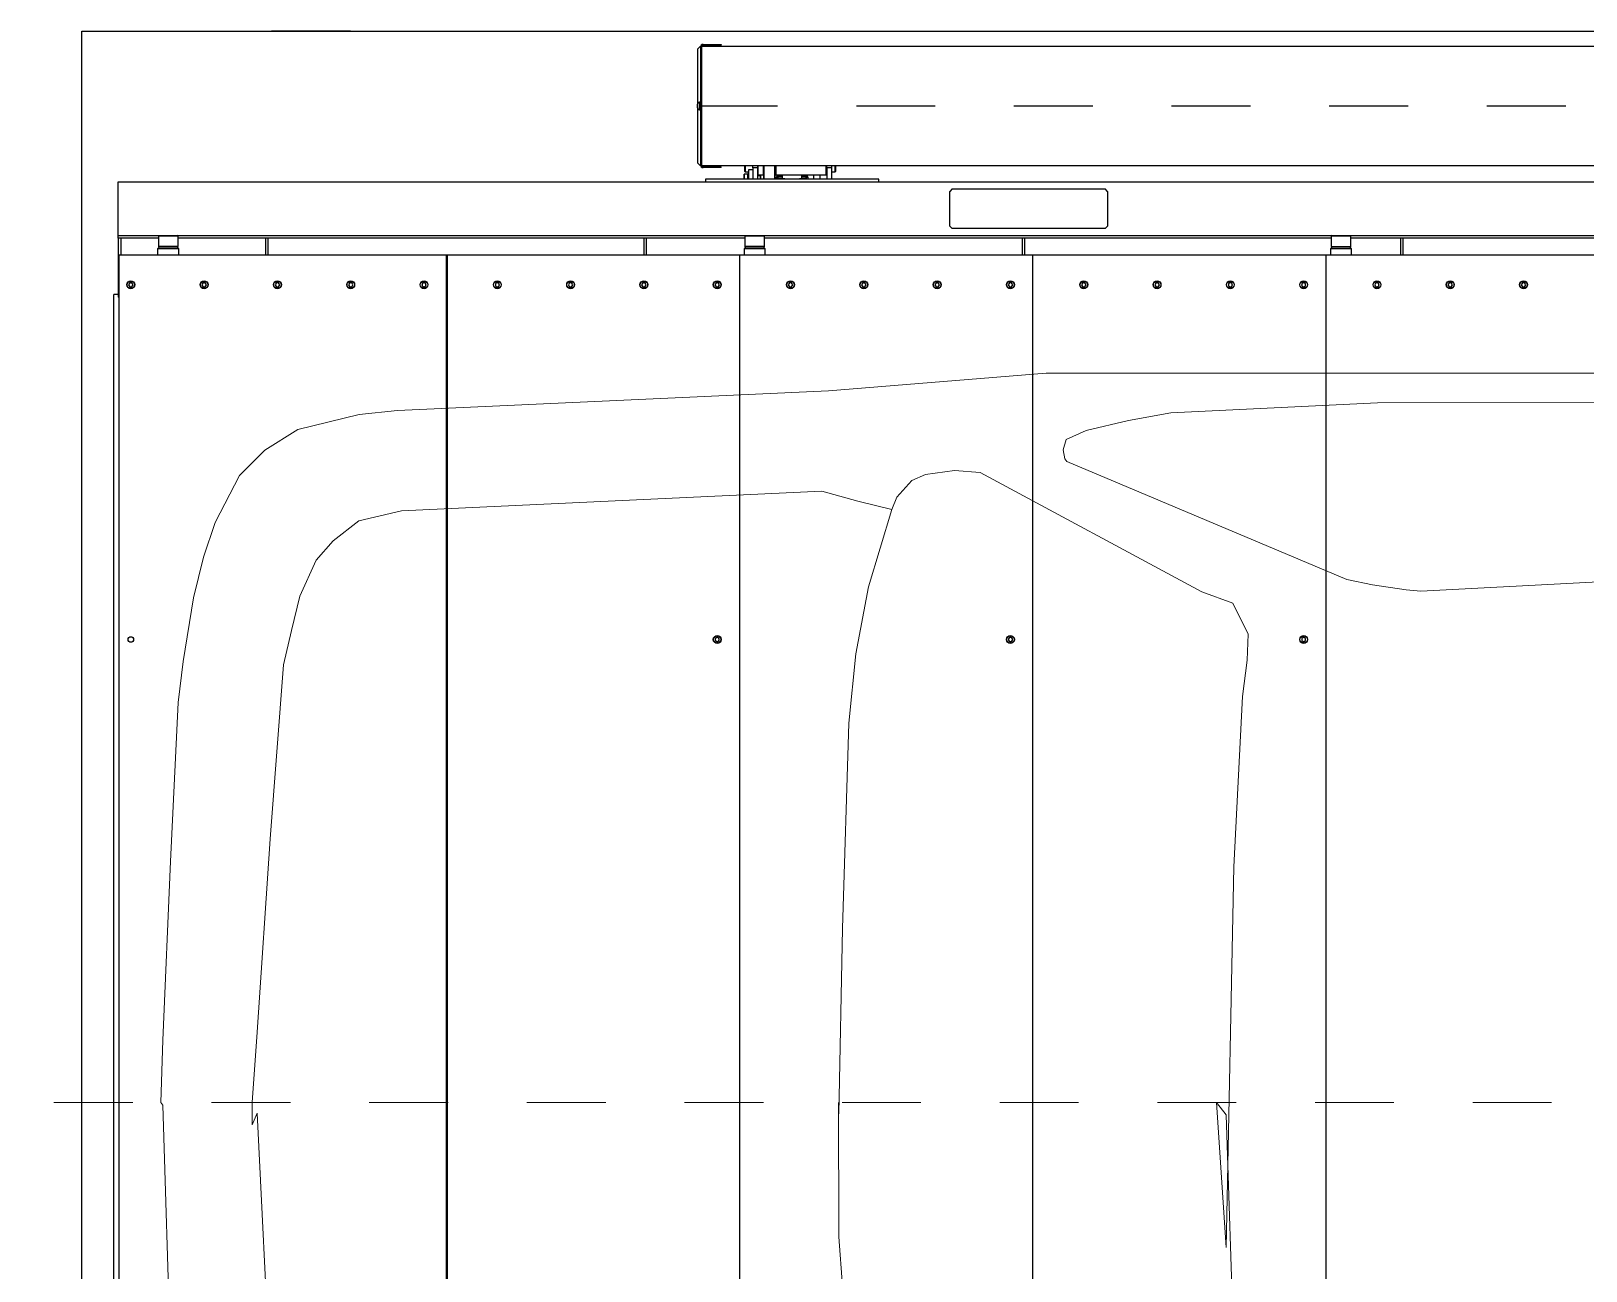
# Model space of a CAD drawing. Header units: metres. Extents: x 1161 to 1456, y 119 to 208.
# Drawn here: x 1166.521 to 1168.494, y 151.424 to 152.997 of the extents above; entities that cross this region are included whole.
import ezdxf

# ---------------------------------------------------------------- set-up
doc = ezdxf.new("R2010")
doc.units = ezdxf.units.M
doc.header["$MEASUREMENT"] = 0
doc.linetypes.add('CENTER2', pattern=[1.125, 0.75, -0.125, 0.125, -0.125])
doc.linetypes.add('PHANTOM2', pattern=[1.25, 0.625, -0.125, 0.125, -0.125, 0.125, -0.125])

# ---------------------------------------------------------------- blocks, each defined once
blk = doc.blocks.new('A$C2112393A')
at = {"color": 8}
for p, q in [((5500, 2850), (5500, 0)), ((5500, 0), (100, 0))]:
    blk.add_line(p, q, dxfattribs=at)
at = {"color": 8, "linetype": 'Continuous'}
for p, q in [((3921.9, 284.3), (3921.9, 2434.3)), ((4293.9, 284.3), (4293.9, 2434.3)), ((4665.9, 284.3), (4665.9, 2434.3)), ((5036.6, 284.3), (5036.6, 2434.3)), ((5038.1, 284.3), (5038.1, 2434.3)), ((5452.7, 2434.3), (5452.7, 284.3)), ((5459.7, 2384.3), (5459.7, 334.3)), ((3950, 774.7), (3947.5, 773.2)), ((3947.5, 773.2), (3947.5, 770.4)), ((3947.5, 770.4), (3950, 768.9)), ((3952.5, 773.2), (3950, 774.7)), ((3950, 768.9), (3952.5, 770.4)), ((3952.5, 770.4), (3952.5, 773.2)), ((4322, 774.7), (4319.5, 773.2)), ((4319.5, 773.2), (4319.5, 770.4)), ((4319.5, 770.4), (4322, 768.9)), ((4324.5, 773.2), (4322, 774.7)), ((4322, 768.9), (4324.5, 770.4)), ((4324.5, 770.4), (4324.5, 773.2)), ((4694, 774.7), (4691.5, 773.2)), ((4691.5, 773.2), (4691.5, 770.4)), ((4691.5, 770.4), (4694, 768.9)), ((4696.5, 773.2), (4694, 774.7)), ((4694, 768.9), (4696.5, 770.4)), ((4696.5, 770.4), (4696.5, 773.2)), ((5452.7, 337.5), (5454, 337.5)), ((5454, 305.9), (5454, 337.5)), ((3669.6, 324.3), (3668.1, 321.8)), ((3668.1, 321.8), (3669.6, 319.3)), ((3672.4, 324.3), (3669.6, 324.3)), ((3669.6, 319.3), (3672.4, 319.3)), ((3673.9, 321.8), (3672.4, 324.3)), ((3672.4, 319.3), (3673.9, 321.8)), ((3762.6, 324.3), (3761.1, 321.8)), ((3761.1, 321.8), (3762.6, 319.3)), ((3765.4, 324.3), (3762.6, 324.3)), ((3762.6, 319.3), (3765.4, 319.3)), ((3766.9, 321.8), (3765.4, 324.3)), ((3765.4, 319.3), (3766.9, 321.8)), ((3855.6, 324.3), (3854.1, 321.8)), ((3854.1, 321.8), (3855.6, 319.3)), ((3858.4, 324.3), (3855.6, 324.3)), ((3855.6, 319.3), (3858.4, 319.3)), ((3859.9, 321.8), (3858.4, 324.3)), ((3858.4, 319.3), (3859.9, 321.8)), ((3948.6, 324.3), (3947.1, 321.8)), ((3947.1, 321.8), (3948.6, 319.3)), ((3951.4, 324.3), (3948.6, 324.3)), ((3948.6, 319.3), (3951.4, 319.3)), ((3952.9, 321.8), (3951.4, 324.3)), ((3951.4, 319.3), (3952.9, 321.8)), ((4041.6, 324.3), (4040.1, 321.8)), ((4040.1, 321.8), (4041.6, 319.3)), ((4044.4, 324.3), (4041.6, 324.3)), ((4041.6, 319.3), (4044.4, 319.3)), ((4045.9, 321.8), (4044.4, 324.3)), ((4044.4, 319.3), (4045.9, 321.8)), ((4134.6, 324.3), (4133.1, 321.8)), ((4133.1, 321.8), (4134.6, 319.3)), ((4137.4, 324.3), (4134.6, 324.3)), ((4134.6, 319.3), (4137.4, 319.3)), ((4138.9, 321.8), (4137.4, 324.3)), ((4137.4, 319.3), (4138.9, 321.8)), ((4227.6, 324.3), (4226.1, 321.8)), ((4226.1, 321.8), (4227.6, 319.3)), ((4230.4, 324.3), (4227.6, 324.3)), ((4227.6, 319.3), (4230.4, 319.3)), ((4231.9, 321.8), (4230.4, 324.3)), ((4230.4, 319.3), (4231.9, 321.8)), ((4320.6, 324.3), (4319.1, 321.8)), ((4319.1, 321.8), (4320.6, 319.3)), ((4323.4, 324.3), (4320.6, 324.3)), ((4320.6, 319.3), (4323.4, 319.3)), ((4324.9, 321.8), (4323.4, 324.3)), ((4323.4, 319.3), (4324.9, 321.8)), ((4413.6, 324.3), (4412.1, 321.8)), ((4412.1, 321.8), (4413.6, 319.3)), ((4416.4, 324.3), (4413.6, 324.3)), ((4413.6, 319.3), (4416.4, 319.3)), ((4417.9, 321.8), (4416.4, 324.3)), ((4416.4, 319.3), (4417.9, 321.8)), ((4506.6, 324.3), (4505.1, 321.8)), ((4505.1, 321.8), (4506.6, 319.3)), ((4509.4, 324.3), (4506.6, 324.3)), ((4506.6, 319.3), (4509.4, 319.3)), ((4510.9, 321.8), (4509.4, 324.3)), ((4509.4, 319.3), (4510.9, 321.8)), ((4599.6, 324.3), (4598.1, 321.8)), ((4598.1, 321.8), (4599.6, 319.3)), ((4602.4, 324.3), (4599.6, 324.3)), ((4599.6, 319.3), (4602.4, 319.3)), ((4603.9, 321.8), (4602.4, 324.3)), ((4602.4, 319.3), (4603.9, 321.8)), ((4692.6, 324.3), (4691.1, 321.8)), ((4691.1, 321.8), (4692.6, 319.3)), ((4695.4, 324.3), (4692.6, 324.3)), ((4692.6, 319.3), (4695.4, 319.3)), ((4696.9, 321.8), (4695.4, 324.3)), ((4695.4, 319.3), (4696.9, 321.8)), ((4785.6, 324.3), (4784.1, 321.8)), ((4784.1, 321.8), (4785.6, 319.3)), ((4788.4, 324.3), (4785.6, 324.3)), ((4785.6, 319.3), (4788.4, 319.3)), ((4789.9, 321.8), (4788.4, 324.3)), ((4788.4, 319.3), (4789.9, 321.8)), ((4878.6, 324.3), (4877.1, 321.8)), ((4877.1, 321.8), (4878.6, 319.3)), ((4881.4, 324.3), (4878.6, 324.3)), ((4878.6, 319.3), (4881.4, 319.3)), ((4882.9, 321.8), (4881.4, 324.3)), ((4881.4, 319.3), (4882.9, 321.8)), ((4971.6, 324.3), (4970.1, 321.8)), ((4970.1, 321.8), (4971.6, 319.3)), ((4974.4, 324.3), (4971.6, 324.3)), ((4971.6, 319.3), (4974.4, 319.3)), ((4975.9, 321.8), (4974.4, 324.3)), ((4974.4, 319.3), (4975.9, 321.8)), ((5064.6, 324.3), (5063.1, 321.8)), ((5063.1, 321.8), (5064.6, 319.3)), ((5067.4, 324.3), (5064.6, 324.3)), ((5064.6, 319.3), (5067.4, 319.3)), ((5068.9, 321.8), (5067.4, 324.3)), ((5067.4, 319.3), (5068.9, 321.8)), ((5157.6, 324.3), (5156.1, 321.8)), ((5156.1, 321.8), (5157.6, 319.3)), ((5160.4, 324.3), (5157.6, 324.3)), ((5157.6, 319.3), (5160.4, 319.3)), ((5161.9, 321.8), (5160.4, 324.3)), ((5160.4, 319.3), (5161.9, 321.8)), ((5250.6, 324.3), (5249.1, 321.8)), ((5249.1, 321.8), (5250.6, 319.3)), ((5253.4, 324.3), (5250.6, 324.3)), ((5250.6, 319.3), (5253.4, 319.3)), ((5254.9, 321.8), (5253.4, 324.3)), ((5253.4, 319.3), (5254.9, 321.8)), ((5343.6, 324.3), (5342.1, 321.8)), ((5342.1, 321.8), (5343.6, 319.3)), ((5346.4, 324.3), (5343.6, 324.3)), ((5343.6, 319.3), (5346.4, 319.3)), ((5347.9, 321.8), (5346.4, 324.3)), ((5346.4, 319.3), (5347.9, 321.8)), ((5436.6, 324.3), (5435.1, 321.8)), ((5435.1, 321.8), (5436.6, 319.3)), ((5439.4, 324.3), (5436.6, 324.3)), ((5436.6, 319.3), (5439.4, 319.3)), ((5440.9, 321.8), (5439.4, 324.3)), ((5439.4, 319.3), (5440.9, 321.8)), ((5454, 334.3), (5459.7, 334.3)), ((5454, 299.5), (5452.7, 299.5)), ((5454, 299.5), (5454, 305.9)), ((5454, 262.5), (5454, 299.5)), ((3554.8, 284.3), (3600.9, 284.3)), ((3600.9, 284.3), (3602.4, 284.3)), ((3602.4, 284.3), (3609.1, 284.3)), ((3609.1, 284.3), (3612.2, 284.3)), ((3612.2, 284.3), (3634.8, 284.3)), ((3634.8, 284.3), (3637.9, 284.3)), ((3637.9, 284.3), (3644.9, 284.3)), ((3644.9, 284.3), (3646.5, 284.3)), ((3646.5, 284.3), (3693.5, 284.3)), ((3693.5, 284.3), (3695.1, 284.3)), ((3695.1, 284.3), (3702.1, 284.3)), ((3702.1, 284.3), (3705.2, 284.3)), ((3705.2, 284.3), (3727.8, 284.3)), ((3727.8, 284.3), (3730.9, 284.3)), ((3730.9, 284.3), (3737.9, 284.3)), ((3737.9, 284.3), (3739.5, 284.3)), ((3739.5, 284.3), (3786.5, 284.3)), ((3786.5, 284.3), (3788.1, 284.3)), ((3788.1, 284.3), (3795.1, 284.3)), ((3795.1, 284.3), (3798.2, 284.3)), ((3798.2, 284.3), (3820.8, 284.3)), ((3820.8, 284.3), (3823.9, 284.3)), ((3823.9, 284.3), (3830.9, 284.3)), ((3824, 262.5), (3824, 284.3)), ((3827.2, 262.5), (3827.2, 284.3)), ((3830.9, 284.3), (3832.5, 284.3)), ((3832.5, 284.3), (3879.5, 284.3)), ((3879.5, 284.3), (3881.1, 284.3)), ((3881.1, 284.3), (3888.1, 284.3)), ((3888.1, 284.3), (3891.2, 284.3)), ((3889.1, 284.3), (3889.1, 276.3)), ((3889.1, 276.3), (3916, 276.3)), ((3889.1, 276.3), (3891.1, 274.3)), ((3891.2, 284.3), (3913.8, 284.3)), ((3913.8, 284.3), (3916.9, 284.3)), ((3914, 274.3), (3916, 276.3)), ((3916, 276.3), (3916, 284.3)), ((3916.9, 284.3), (3920.4, 284.3)), ((3920.4, 284.3), (3921.9, 284.3)), ((3921.9, 284.3), (3925.2, 284.3)), ((3925.2, 284.3), (3926.8, 284.3)), ((3926.8, 284.3), (3972.9, 284.3)), ((3972.9, 284.3), (3974.4, 284.3)), ((3974.4, 284.3), (3981.1, 284.3)), ((3981.1, 284.3), (3984.2, 284.3)), ((3984.2, 284.3), (4006.8, 284.3)), ((4006.8, 284.3), (4009.9, 284.3)), ((4009.9, 284.3), (4016.9, 284.3)), ((4016.9, 284.3), (4018.5, 284.3)), ((4018.5, 284.3), (4065.5, 284.3)), ((4065.5, 284.3), (4067.1, 284.3)), ((4067.1, 284.3), (4074.1, 284.3)), ((4074.1, 284.3), (4077.2, 284.3)), ((4077.2, 284.3), (4099.8, 284.3)), ((4099.8, 284.3), (4102.9, 284.3)), ((4102.9, 284.3), (4109.9, 284.3)), ((4109.9, 284.3), (4111.5, 284.3)), ((4111.5, 284.3), (4158.5, 284.3)), ((4158.5, 284.3), (4160.1, 284.3)), ((4160.1, 284.3), (4167.1, 284.3)), ((4167.1, 284.3), (4170.2, 284.3)), ((4170.2, 284.3), (4192.8, 284.3)), ((4192.8, 284.3), (4195.9, 284.3)), ((4195.9, 284.3), (4202.9, 284.3)), ((4202.9, 284.3), (4204.5, 284.3)), ((4204.5, 284.3), (4251.5, 284.3)), ((4251.5, 284.3), (4253.1, 284.3)), ((4253.1, 284.3), (4260.1, 284.3)), ((4260.1, 284.3), (4263.2, 284.3)), ((4263.2, 284.3), (4285.8, 284.3)), ((4285.8, 284.3), (4288.9, 284.3)), ((4288.9, 284.3), (4292.4, 284.3)), ((4292.4, 284.3), (4293.9, 284.3)), ((4293.9, 284.3), (4297.2, 284.3)), ((4297.2, 284.3), (4298.8, 284.3)), ((4298.8, 284.3), (4344.9, 284.3)), ((4304, 262.5), (4304, 284.3)), ((4307.2, 262.5), (4307.2, 284.3)), ((4344.9, 284.3), (4346.4, 284.3)), ((4346.4, 284.3), (4353.1, 284.3)), ((4353.1, 284.3), (4356.2, 284.3)), ((4356.2, 284.3), (4378.8, 284.3)), ((4378.8, 284.3), (4381.9, 284.3)), ((4381.9, 284.3), (4388.9, 284.3)), ((4388.9, 284.3), (4390.5, 284.3)), ((4390.5, 284.3), (4437.5, 284.3)), ((4437.5, 284.3), (4439.1, 284.3)), ((4439.1, 284.3), (4446.1, 284.3)), ((4446.1, 284.3), (4449.2, 284.3)), ((4449.2, 284.3), (4471.8, 284.3)), ((4471.8, 284.3), (4474.9, 284.3)), ((4474.9, 284.3), (4481.9, 284.3)), ((4481.9, 284.3), (4483.5, 284.3)), ((4483.5, 284.3), (4530.5, 284.3)), ((4530.5, 284.3), (4532.1, 284.3)), ((4532.1, 284.3), (4539.1, 284.3)), ((4539.1, 284.3), (4542.2, 284.3)), ((4542.2, 284.3), (4564.8, 284.3)), ((4564.8, 284.3), (4567.9, 284.3)), ((4567.9, 284.3), (4574.9, 284.3)), ((4574.9, 284.3), (4576.5, 284.3)), ((4576.5, 284.3), (4623.5, 284.3)), ((4623.5, 284.3), (4625.1, 284.3)), ((4625.1, 284.3), (4632.1, 284.3)), ((4632.1, 284.3), (4635.2, 284.3)), ((4633.1, 284.3), (4633.1, 276.3)), ((4633.1, 276.3), (4660, 276.3)), ((4633.1, 276.3), (4635.1, 274.3)), ((4635.2, 284.3), (4657.8, 284.3)), ((4657.8, 284.3), (4660.9, 284.3)), ((4658, 274.3), (4660, 276.3)), ((4660, 276.3), (4660, 284.3)), ((4660.9, 284.3), (4664.4, 284.3)), ((4664.4, 284.3), (4665.9, 284.3)), ((4665.9, 284.3), (4669.2, 284.3)), ((4669.2, 284.3), (4670.8, 284.3)), ((4670.8, 284.3), (4716.9, 284.3)), ((4716.9, 284.3), (4718.4, 284.3)), ((4718.4, 284.3), (4725.1, 284.3)), ((4725.1, 284.3), (4728.2, 284.3)), ((4728.2, 284.3), (4750.8, 284.3)), ((4750.8, 284.3), (4753.9, 284.3)), ((4753.9, 284.3), (4760.9, 284.3)), ((4760.9, 284.3), (4762.5, 284.3)), ((4762.5, 284.3), (4809.5, 284.3)), ((4784, 262.5), (4784, 284.3)), ((4787.2, 262.5), (4787.2, 284.3)), ((4809.5, 284.3), (4811.1, 284.3)), ((4811.1, 284.3), (4818.1, 284.3)), ((4818.1, 284.3), (4821.2, 284.3)), ((4821.2, 284.3), (4843.8, 284.3)), ((4843.8, 284.3), (4846.9, 284.3)), ((4846.9, 284.3), (4853.9, 284.3)), ((4853.9, 284.3), (4855.5, 284.3)), ((4855.5, 284.3), (4902.5, 284.3)), ((4902.5, 284.3), (4904.1, 284.3)), ((4904.1, 284.3), (4911.1, 284.3)), ((4911.1, 284.3), (4914.2, 284.3)), ((4914.2, 284.3), (4936.8, 284.3)), ((4936.8, 284.3), (4939.9, 284.3)), ((4939.9, 284.3), (4946.9, 284.3)), ((4946.9, 284.3), (4948.5, 284.3)), ((4948.5, 284.3), (4995.5, 284.3)), ((4995.5, 284.3), (4997.1, 284.3)), ((4997.1, 284.3), (5004.1, 284.3)), ((5004.1, 284.3), (5007.2, 284.3)), ((5007.2, 284.3), (5029.8, 284.3)), ((5029.8, 284.3), (5032.9, 284.3)), ((5032.9, 284.3), (5036.6, 284.3)), ((5036.6, 284.3), (5038.1, 284.3)), ((5038.1, 284.3), (5041.4, 284.3)), ((5041.4, 284.3), (5043, 284.3)), ((5043, 284.3), (5089, 284.3)), ((5089, 284.3), (5090.6, 284.3)), ((5090.6, 284.3), (5097.3, 284.3)), ((5097.3, 284.3), (5100.4, 284.3)), ((5100.4, 284.3), (5123, 284.3)), ((5123, 284.3), (5126, 284.3)), ((5126, 284.3), (5133.1, 284.3)), ((5133.1, 284.3), (5134.6, 284.3)), ((5134.6, 284.3), (5181.7, 284.3)), ((5181.7, 284.3), (5183.3, 284.3)), ((5183.3, 284.3), (5190.3, 284.3)), ((5190.3, 284.3), (5193.4, 284.3)), ((5193.4, 284.3), (5216, 284.3)), ((5216, 284.3), (5219, 284.3)), ((5219, 284.3), (5226.1, 284.3)), ((5226.1, 284.3), (5227.6, 284.3)), ((5227.6, 284.3), (5274.7, 284.3)), ((5264, 262.5), (5264, 284.3)), ((5267.2, 262.5), (5267.2, 284.3)), ((5274.7, 284.3), (5276.3, 284.3)), ((5276.3, 284.3), (5283.3, 284.3)), ((5283.3, 284.3), (5286.4, 284.3)), ((5286.4, 284.3), (5309, 284.3)), ((5309, 284.3), (5312, 284.3)), ((5312, 284.3), (5319.1, 284.3)), ((5319.1, 284.3), (5320.6, 284.3)), ((5320.6, 284.3), (5367.7, 284.3)), ((5367.7, 284.3), (5369.3, 284.3)), ((5369.3, 284.3), (5376.3, 284.3)), ((5376.3, 284.3), (5379.4, 284.3)), ((5377.1, 284.3), (5377.1, 276.3)), ((5377.1, 276.3), (5404, 276.3)), ((5377.1, 276.3), (5379.1, 274.3)), ((5379.4, 284.3), (5402, 284.3)), ((5402, 284.3), (5405, 284.3)), ((5402, 274.3), (5404, 276.3)), ((5404, 276.3), (5404, 284.3)), ((5405, 284.3), (5412.1, 284.3)), ((5412.1, 284.3), (5413.6, 284.3)), ((5413.6, 284.3), (5452.7, 284.3)), ((5450.8, 262.5), (5450.8, 284.3)), ((5454, 259.3), (944, 259.3)), ((3171, 262.5), (3890, 262.5)), ((3891, 274.3), (3890, 273.3)), ((3915, 273.3), (3890, 273.3)), ((3890, 273.3), (3890, 260.3)), ((3890, 260.3), (3915, 260.3)), ((3890, 260.3), (3891, 259.3)), ((3891, 274.3), (3914, 274.3)), ((3915, 273.3), (3914, 274.3)), ((3914, 259.3), (3915, 260.3)), ((3915, 260.3), (3915, 273.3)), ((3915, 262.5), (4634, 262.5)), ((4635, 274.3), (4634, 273.3)), ((4634, 273.3), (4659, 273.3)), ((4634, 273.3), (4634, 260.3)), ((4634, 260.3), (4659, 260.3)), ((4634, 260.3), (4635, 259.3)), ((4635, 274.3), (4658, 274.3)), ((4659, 273.3), (4658, 274.3)), ((4658, 259.3), (4659, 260.3)), ((4659, 260.3), (4659, 273.3)), ((4659, 262.5), (5378, 262.5)), ((5379, 274.3), (5378, 273.3)), ((5378, 273.3), (5403, 273.3)), ((5378, 273.3), (5378, 260.3)), ((5378, 260.3), (5403, 260.3)), ((5378, 260.3), (5379, 259.3)), ((5379, 274.3), (5402, 274.3)), ((5403, 273.3), (5402, 274.3)), ((5402, 259.3), (5403, 260.3)), ((5403, 260.3), (5403, 273.3)), ((5403, 262.5), (5454, 262.5)), ((5454, 262.5), (5454, 259.3)), ((5454, 259.3), (5454, 252.1)), ((4202, 250.3), (4199, 247.3)), ((4199, 203.3), (4199, 247.3)), ((4202, 250.3), (4396, 250.3)), ((4399, 247.3), (4396, 250.3)), ((4399, 247.3), (4399, 203.3)), ((5454, 252.1), (5454, 196.2)), ((4199, 203.3), (4202, 200.3)), ((4396, 200.3), (4202, 200.3)), ((4396, 200.3), (4399, 203.3)), ((5454, 191.4), (944, 191.4)), ((4489, 191.4), (4489, 187.8)), ((4489, 187.8), (4709, 187.8)), ((4544.5, 178.7), (4544, 178.2)), ((4544, 171), (4544, 178.2)), ((4544.5, 178.7), (4544.5, 171)), ((4549, 178.7), (4544.5, 178.7)), ((4549, 173.3), (4549, 187.8)), ((4555, 173.3), (4555, 187.8)), ((4555.3, 178.7), (4555, 178.7)), ((4555.8, 182.2), (4555.3, 181.7)), ((4555.3, 171), (4555.3, 181.7)), ((4555.8, 182.2), (4555.8, 171)), ((4619.8, 182.2), (4555.8, 182.2)), ((4564, 182.2), (4564, 187.8)), ((4572, 182.2), (4572, 187.8)), ((4579, 185.5), (4579, 187.8)), ((4581, 185.5), (4579, 185.5)), ((4579.1, 185.5), (4579.1, 184.3)), ((4579.1, 184.3), (4586.5, 184.3)), ((4580, 187.8), (4580, 187.7)), ((4580, 187.7), (4590, 187.7)), ((4580, 187.7), (4580.6, 187.1)), ((4580.3, 184.3), (4580, 184)), ((4580, 184), (4586.5, 184)), ((4580, 184), (4580, 182.2)), ((4589.4, 187.1), (4580.6, 187.1)), ((4581, 187.1), (4581, 185.5)), ((4581, 185.5), (4586.5, 185.5)), ((4586.5, 187.1), (4586.5, 182.2)), ((4589.4, 187.1), (4590, 187.7)), ((4590, 187.7), (4590, 187.8)), ((4608, 187.8), (4608, 187.7)), ((4608, 187.7), (4618, 187.7)), ((4608, 187.7), (4608.6, 187.1)), ((4617.4, 187.1), (4608.6, 187.1)), ((4611.5, 182.2), (4611.5, 187.1)), ((4611.5, 185.5), (4617, 185.5)), ((4611.5, 184.3), (4618.9, 184.3)), ((4611.5, 184), (4618, 184)), ((4617, 185.5), (4617, 187.1)), ((4619, 185.5), (4617, 185.5)), ((4617.4, 187.1), (4618, 187.7)), ((4618, 184), (4617.7, 184.3)), ((4618, 187.7), (4618, 187.8)), ((4618, 182.2), (4618, 184)), ((4618.9, 184.3), (4618.9, 185.5)), ((4619, 187.8), (4619, 185.5)), ((4619.8, 171), (4619.8, 182.2)), ((4620.3, 181.7), (4619.8, 182.2)), ((4620.3, 187.8), (4620.3, 171)), ((4620.8, 187.8), (4620.8, 171)), ((4634.5, 187.8), (4634.5, 171)), ((4635, 187.8), (4635, 171)), ((4635.5, 182.2), (4635, 181.7)), ((4635.5, 182.2), (4635.5, 171)), ((4642.5, 182.2), (4635.5, 182.2)), ((4639, 183.4), (4639, 187.8)), ((4639, 183.7), (4643, 183.7)), ((4639, 183.4), (4639.2, 183.2)), ((4639.2, 187.8), (4639.2, 183.2)), ((4639.2, 183.2), (4643, 183.2)), ((4642.5, 171), (4642.5, 182.2)), ((4643, 181.7), (4642.5, 182.2)), ((4643, 173.3), (4643, 187.8)), ((4649, 173.3), (4649, 187.8)), ((4654, 187.8), (4654, 177.7)), ((4654, 180.7), (4655, 180.7)), ((4658.5, 178.7), (4654, 178.7)), ((4654, 177.7), (4654, 175.7)), ((4655, 180.7), (4655, 187.8)), ((4655, 181.7), (4655.2, 181.5)), ((4655.2, 187.8), (4655.2, 181.5)), ((4655.2, 181.5), (4659.8, 181.5)), ((4658.5, 171), (4658.5, 178.7)), ((4659, 178.2), (4658.5, 178.7)), ((4659, 178.2), (4659, 171)), ((4659.8, 181.5), (4659.8, 187.8)), ((4659.8, 181.5), (4660, 181.7)), ((4660, 187.8), (4660, 181.7)), ((4709, 187.8), (4709, 191.4)), ((5454, 196.2), (5454, 191.4)), ((1684.3, 171), (4713.7, 171)), ((4549, 171), (4549, 173.3)), ((4549, 173.3), (4555, 173.3)), ((4555, 173.3), (4555, 171)), ((4643, 171), (4643, 173.3)), ((4643, 173.3), (4649, 173.3)), ((4654, 175.7), (4649, 175.7)), ((4649, 173.3), (4649, 171)), ((4689, 173.2), (4689, 172)), ((4689, 173.2), (4712, 173.2)), ((4689, 172), (4712, 172)), ((4714, 20), (4714, 170)), ((4714, 170), (4714, 169)), ((4714, 21), (4714, 169)), ((4715.2, 20), (4715.2, 170)), ((4716, 170), (4715.2, 170)), ((4719, 167), (4716, 170)), ((4719, 98.2), (4719, 167)), ((4715.5, 100), (4715.2, 99.8)), ((4715.5, 90), (4715.5, 100)), ((4716.4, 100), (4715.5, 100)), ((4716.4, 100), (4716.4, 90)), ((4715.2, 90.3), (4715.5, 90)), ((4715.5, 90), (4716.4, 90)), ((4719, 23), (4719, 91.8)), ((4719.5, 95.9), (4719.5, 96.7)), ((4719.5, 93.3), (4719.5, 94.1)), ((4714, 21), (4714, 20)), ((4715.2, 20), (4716, 20)), ((4716, 20), (4719, 23)), ((4713.7, 19), (1684.3, 19)), ((4712, 18), (4689, 18)), ((4689, 16.8), (4689, 18)), ((4712, 16.8), (4689, 16.8))]:
    blk.add_line(p, q, dxfattribs=at)
at = {"color": 8, "linetype": 'CENTER2', "lineweight": 0}
blk.add_line((235.5, 1359), (5564.5, 1359), dxfattribs=at)
at = {"color": 8, "linetype": 'CENTER2', "ltscale": 10}
blk.add_line((4717.5, 95), (1680.5, 95), dxfattribs=at)
at = {"color": 8, "linetype": 'PHANTOM2'}
blk.add_line((5159.4, 0), (5259.4, 0), dxfattribs=at)
at = {"color": 8, "linetype": 'Continuous', "lineweight": 0}
for points in [[(1729.5, 2284), (1907.6, 2284), (4276.8, 2284), (4553, 2261.5), (5099.7, 2236.6), (5099.7, 2236.6), (5148.2, 2231.8), (5225.9, 2212.4), (5267.9, 2186.5), (5300.3, 2154.2), (5331, 2094.4), (5345.6, 2050.7), (5358.5, 1999), (5371.5, 1918.2), (5377.9, 1778.9), (5387.7, 1677.1), (5397.4, 1362.8), (5400, 1359)], [(4060.4, 1359), (4048.4, 1374.7), (4038.6, 1670.2), (4027.6, 1786.2), (4021.5, 1920.1), (4020.3, 1953), (4039.8, 1992.1), (4079.3, 2006.5), (4360.3, 2158.1), (4392.9, 2160.5), (4429.9, 2155.4), (4447.3, 2147.9), (4466, 2126.8), (4472.3, 2111.2), (4502.2, 2012.9), (4518.1, 1928.1), (4527, 1752.5), (4535.1, 1592.1), (4539.8, 1529.5), (4540.2, 1359)], [(4472.3, 2111.2), (4515.5, 2121.8), (4561.2, 2134.2), (5094.7, 2109.3), (5148.8, 2096.8), (5181.4, 2071.5), (5202.8, 2047), (5223.6, 2001.2), (5234, 1957.6), (5244.4, 1913.9), (5261.1, 1705.9), (5277.7, 1372.9), (5284.1, 1387.4), (5284.1, 1359)], [(4060.4, 1359), (4048.4, 1543.3), (4038.6, 1060.3), (4027.6, 844.3), (4021.5, 797.9), (4020.3, 765), (4039.8, 725.9), (4079.3, 711.5), (4360.3, 559.9), (4392.9, 557.5), (4429.9, 562.6), (4447.3, 570.1), (4466, 591.2), (4472.3, 606.8), (4502.2, 705.1), (4518.1, 789.9), (4527, 878), (4535.1, 1138.4), (4539.8, 1373.5), (4540.2, 1359)], [(1729.5, 434), (1907.6, 434), (4276.8, 434), (4553, 456.5), (5099.7, 481.4), (5099.7, 481.4), (5148.2, 486.2), (5225.9, 505.6), (5267.9, 531.5), (5300.3, 563.8), (5331, 623.6), (5345.6, 667.3), (5358.5, 719), (5371.5, 799.8), (5377.9, 851.6), (5387.7, 1053.4), (5397.4, 1280.2), (5400, 1359)], [(4472.3, 606.8), (4515.5, 596.2), (4561.2, 583.8), (5094.7, 608.7), (5148.8, 621.2), (5181.4, 646.5), (5202.8, 671), (5223.6, 716.8), (5234, 760.4), (5244.4, 804.1), (5261.1, 1024.6), (5277.7, 1270.1), (5277.7, 1270.1), (5284.1, 1359)], [(1709.9, 470), (3856.2, 471.5), (3987.3, 477.8), (4118.4, 484.1), (4172.2, 493.9), (4225.9, 506.9), (4251.2, 518.3), (4255.3, 531.4), (4252.8, 542.8), (4250.4, 546), (3895.1, 695.8), (3862.5, 702.4), (3820.1, 708.9), (3801.4, 710.5), (2762.9, 655.8), (2200.8, 627), (2762.9, 655.8), (2200.8, 627), (2200.8, 627), (1868.3, 565.2), (1644.1, 499.4), (1622.5, 489.1), (1613, 469.9)]]:
    blk.add_lwpolyline(points, dxfattribs=at)
at = {"color": 8, "linetype": 'Continuous'}
for centre, radius in [((3950, 771.8), 5), ((3950, 771.8), 4.7), ((4322, 771.8), 5), ((4322, 771.8), 4.7), ((4694, 771.8), 5), ((4694, 771.8), 4.7), ((5438, 771.8), 3.5), ((3671, 321.8), 5), ((3671, 321.8), 4.7), ((3764, 321.8), 5), ((3764, 321.8), 4.7), ((3857, 321.8), 5), ((3857, 321.8), 4.7), ((3950, 321.8), 5), ((3950, 321.8), 4.7), ((4043, 321.8), 5), ((4043, 321.8), 4.7), ((4136, 321.8), 5), ((4136, 321.8), 4.7), ((4229, 321.8), 5), ((4229, 321.8), 4.7), ((4322, 321.8), 5), ((4322, 321.8), 4.7), ((4415, 321.8), 5), ((4415, 321.8), 4.7), ((4508, 321.8), 5), ((4508, 321.8), 4.7), ((4601, 321.8), 5), ((4601, 321.8), 4.7), ((4694, 321.8), 5), ((4694, 321.8), 4.7), ((4787, 321.8), 5), ((4787, 321.8), 4.7), ((4880, 321.8), 5), ((4880, 321.8), 4.7), ((4973, 321.8), 5), ((4973, 321.8), 4.7), ((5066, 321.8), 5), ((5066, 321.8), 4.7), ((5159, 321.8), 5), ((5159, 321.8), 4.7), ((5252, 321.8), 5), ((5252, 321.8), 4.7), ((5345, 321.8), 5), ((5345, 321.8), 4.7), ((5438, 321.8), 5), ((5438, 321.8), 4.7)]:
    blk.add_circle(centre, radius, dxfattribs=at)
for centre, radius, start, end in [((3950, 771.8), 2.5, 120, 180), ((3950, 771.8), 2.5, 180, 240), ((3950, 771.8), 2.5, 60, 120), ((3950, 771.8), 2.5, 240, 300), ((3950, 771.8), 2.5, 0, 60), ((3950, 771.8), 2.5, 300, 0), ((4322, 771.8), 2.5, 120, 180), ((4322, 771.8), 2.5, 180, 240), ((4322, 771.8), 2.5, 60, 120), ((4322, 771.8), 2.5, 240, 300), ((4322, 771.8), 2.5, 0, 60), ((4322, 771.8), 2.5, 300, 0), ((4694, 771.8), 2.5, 120, 180), ((4694, 771.8), 2.5, 180, 240), ((4694, 771.8), 2.5, 60, 120), ((4694, 771.8), 2.5, 240, 300), ((4694, 771.8), 2.5, 0, 60), ((4694, 771.8), 2.5, 300, 0), ((3671, 321.8), 2.5, 150, 210), ((3671, 321.8), 2.5, 90, 150), ((3671, 321.8), 2.5, 210, 270), ((3671, 321.8), 2.5, 30, 90), ((3671, 321.8), 2.5, 270, 330), ((3671, 321.8), 2.5, 330, 30), ((3764, 321.8), 2.5, 150, 210), ((3764, 321.8), 2.5, 90, 150), ((3764, 321.8), 2.5, 210, 270), ((3764, 321.8), 2.5, 30, 90), ((3764, 321.8), 2.5, 270, 330), ((3764, 321.8), 2.5, 330, 30), ((3857, 321.8), 2.5, 150, 210), ((3857, 321.8), 2.5, 90, 150), ((3857, 321.8), 2.5, 210, 270), ((3857, 321.8), 2.5, 30, 90), ((3857, 321.8), 2.5, 270, 330), ((3857, 321.8), 2.5, 330, 30), ((3950, 321.8), 2.5, 150, 210), ((3950, 321.8), 2.5, 90, 150), ((3950, 321.8), 2.5, 210, 270), ((3950, 321.8), 2.5, 30, 90), ((3950, 321.8), 2.5, 270, 330), ((3950, 321.8), 2.5, 330, 30), ((4043, 321.8), 2.5, 150, 210), ((4043, 321.8), 2.5, 90, 150), ((4043, 321.8), 2.5, 210, 270), ((4043, 321.8), 2.5, 30, 90), ((4043, 321.8), 2.5, 270, 330), ((4043, 321.8), 2.5, 330, 30), ((4136, 321.8), 2.5, 150, 210), ((4136, 321.8), 2.5, 90, 150), ((4136, 321.8), 2.5, 210, 270), ((4136, 321.8), 2.5, 30, 90), ((4136, 321.8), 2.5, 270, 330), ((4136, 321.8), 2.5, 330, 30), ((4229, 321.8), 2.5, 150, 210), ((4229, 321.8), 2.5, 90, 150), ((4229, 321.8), 2.5, 210, 270), ((4229, 321.8), 2.5, 30, 90), ((4229, 321.8), 2.5, 270, 330), ((4229, 321.8), 2.5, 330, 30), ((4322, 321.8), 2.5, 150, 210), ((4322, 321.8), 2.5, 90, 150), ((4322, 321.8), 2.5, 210, 270), ((4322, 321.8), 2.5, 30, 90), ((4322, 321.8), 2.5, 270, 330), ((4322, 321.8), 2.5, 330, 30), ((4415, 321.8), 2.5, 150, 210), ((4415, 321.8), 2.5, 90, 150), ((4415, 321.8), 2.5, 210, 270), ((4415, 321.8), 2.5, 30, 90), ((4415, 321.8), 2.5, 270, 330), ((4415, 321.8), 2.5, 330, 30), ((4508, 321.8), 2.5, 150, 210), ((4508, 321.8), 2.5, 90, 150), ((4508, 321.8), 2.5, 210, 270), ((4508, 321.8), 2.5, 30, 90), ((4508, 321.8), 2.5, 270, 330), ((4508, 321.8), 2.5, 330, 30), ((4601, 321.8), 2.5, 150, 210), ((4601, 321.8), 2.5, 90, 150), ((4601, 321.8), 2.5, 210, 270), ((4601, 321.8), 2.5, 30, 90), ((4601, 321.8), 2.5, 270, 330), ((4601, 321.8), 2.5, 330, 30), ((4694, 321.8), 2.5, 150, 210), ((4694, 321.8), 2.5, 90, 150), ((4694, 321.8), 2.5, 210, 270), ((4694, 321.8), 2.5, 30, 90), ((4694, 321.8), 2.5, 270, 330), ((4694, 321.8), 2.5, 330, 30), ((4787, 321.8), 2.5, 150, 210), ((4787, 321.8), 2.5, 90, 150), ((4787, 321.8), 2.5, 210, 270), ((4787, 321.8), 2.5, 30, 90), ((4787, 321.8), 2.5, 270, 330), ((4787, 321.8), 2.5, 330, 30), ((4880, 321.8), 2.5, 150, 210), ((4880, 321.8), 2.5, 90, 150), ((4880, 321.8), 2.5, 210, 270), ((4880, 321.8), 2.5, 30, 90), ((4880, 321.8), 2.5, 270, 330), ((4880, 321.8), 2.5, 330, 30), ((4973, 321.8), 2.5, 150, 210), ((4973, 321.8), 2.5, 90, 150), ((4973, 321.8), 2.5, 210, 270), ((4973, 321.8), 2.5, 30, 90), ((4973, 321.8), 2.5, 270, 330), ((4973, 321.8), 2.5, 330, 30), ((5066, 321.8), 2.5, 150, 210), ((5066, 321.8), 2.5, 90, 150), ((5066, 321.8), 2.5, 210, 270), ((5066, 321.8), 2.5, 30, 90), ((5066, 321.8), 2.5, 270, 330), ((5066, 321.8), 2.5, 330, 30), ((5159, 321.8), 2.5, 150, 210), ((5159, 321.8), 2.5, 90, 150), ((5159, 321.8), 2.5, 210, 270), ((5159, 321.8), 2.5, 30, 90), ((5159, 321.8), 2.5, 270, 330), ((5159, 321.8), 2.5, 330, 30), ((5252, 321.8), 2.5, 150, 210), ((5252, 321.8), 2.5, 90, 150), ((5252, 321.8), 2.5, 210, 270), ((5252, 321.8), 2.5, 30, 90), ((5252, 321.8), 2.5, 270, 330), ((5252, 321.8), 2.5, 330, 30), ((5345, 321.8), 2.5, 150, 210), ((5345, 321.8), 2.5, 90, 150), ((5345, 321.8), 2.5, 210, 270), ((5345, 321.8), 2.5, 30, 90), ((5345, 321.8), 2.5, 270, 330), ((5345, 321.8), 2.5, 330, 30), ((5438, 321.8), 2.5, 150, 210), ((5438, 321.8), 2.5, 90, 150), ((5438, 321.8), 2.5, 210, 270), ((5438, 321.8), 2.5, 30, 90), ((5438, 321.8), 2.5, 270, 330), ((5438, 321.8), 2.5, 330, 30), ((4712, 170), 3.2, 0, 90), ((4712, 170), 2, 0, 90), ((4715.8, 96.3), 3.71, 5.9238, 80.1886), ((4715.8, 93.7), 3.71, 279.8114, 354.0436), ((4712, 20), 3.2, 270, 0), ((4712, 20), 2, 270, 0)]:
    blk.add_arc(centre, radius, start, end, dxfattribs=at)
blk.add_open_spline([(4719.5, 94.1), (4719.5, 94.4), (4719.5, 94.7), (4719.5, 95.3), (4719.5, 95.6), (4719.5, 95.9)], degree=3, knots=[0, 0, 0, 0, 0.5, 0.5, 1, 1, 1, 1], dxfattribs=at)

msp = doc.modelspace()

# ---------------------------------------------------------------- block references
at = {"xscale": 0.001, "yscale": 0.001, "zscale": 0.001, "rotation": 180}
msp.add_blockref('A$C2112393A', (1172.0856, 152.9967), dxfattribs=at)

doc.saveas('drawing.dxf')
